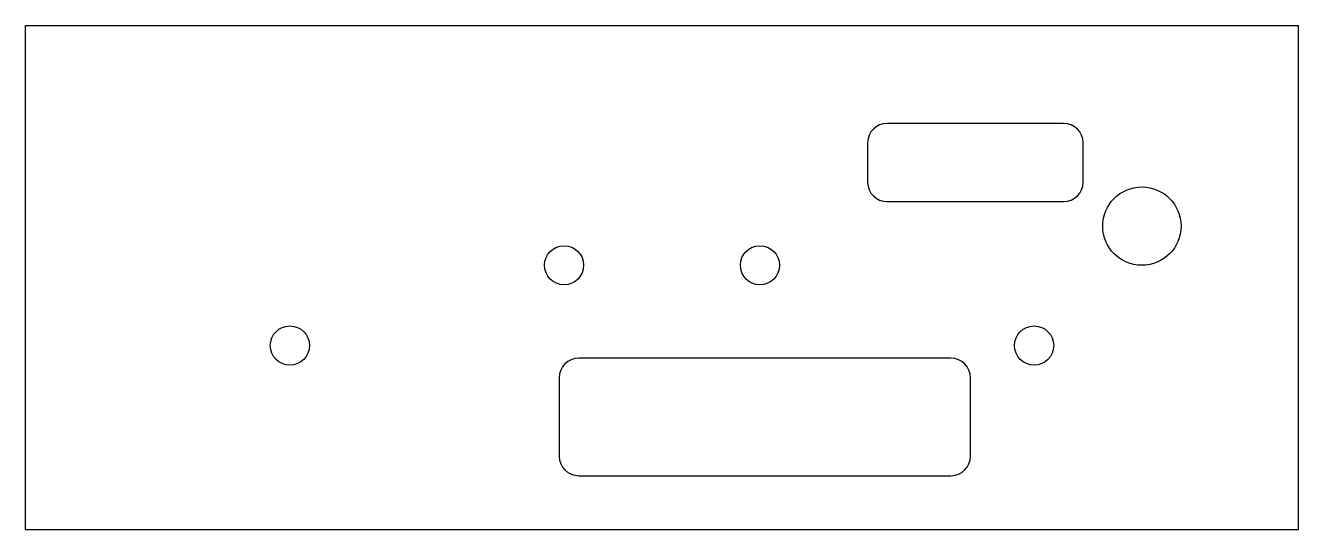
# Model space of a CAD drawing. Header units: millimetres. Extents: x -65 to 65, y -52 to 0.
import ezdxf

# ---------------------------------------------------------------- set-up
doc = ezdxf.new("R2010")
doc.units = ezdxf.units.MM

msp = doc.modelspace()

# ---------------------------------------------------------------- linework, layer by layer
at = {"color": 7, "linetype": 'Continuous', "lineweight": 25}
for p, q in [((-65, 0), (65, 0)), ((-65, -51.5), (-65, 0)), ((65, -51.5), (65, 0)), ((41, -10), (23, -10)), ((21, -12), (21, -16)), ((43, -16), (43, -12)), ((23, -18), (41, -18)), ((29.5, -34), (-8.5, -34)), ((-10.5, -36), (-10.5, -44)), ((31.5, -44), (31.5, -36)), ((-8.5, -46), (29.5, -46)), ((-65, -51.5), (65, -51.5))]:
    msp.add_line(p, q, dxfattribs=at)
for centre, radius in [((49, -20.5), 4), ((-10, -24.5), 2), ((10, -24.5), 2), ((-38, -32.7), 2), ((38, -32.7), 2)]:
    msp.add_circle(centre, radius, dxfattribs=at)
for centre, start, end in [((23, -12), 90, 180), ((41, -12), 0, 90), ((23, -16), 180, 270), ((41, -16), 270, 0), ((-8.5, -36), 90, 180), ((29.5, -36), 0, 90), ((-8.5, -44), 180, 270), ((29.5, -44), 270, 0)]:
    msp.add_arc(centre, 2, start, end, dxfattribs=at)

doc.saveas('drawing.dxf')
